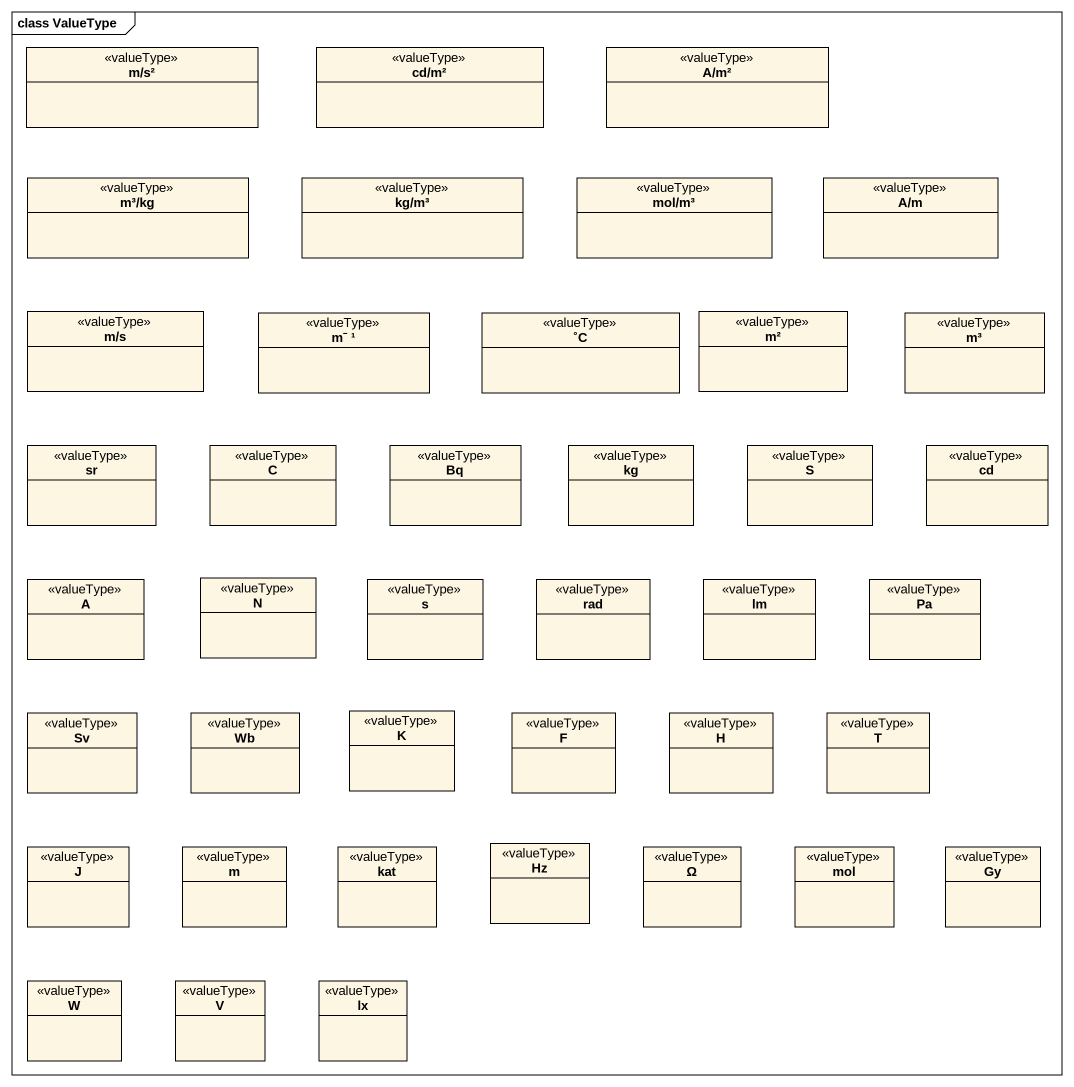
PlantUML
@startuml
mainframe class ValueType
hide circle
hide empty members
class "m/s²" as m_s <<valueType>>
class "cd/m²" as cd_m <<valueType>>
class "A/m²" as A_m <<valueType>>
class "m³/kg" as m_kg <<valueType>>
class "kg/m³" as kg_m <<valueType>>
class "mol/m³" as mol_m <<valueType>>
class "A/m" as A_m_2 <<valueType>>
class "m/s" as m_s_2 <<valueType>>
class "mˉ ¹" as mˉ <<valueType>>
class "˚C" as C <<valueType>>
class "m²" as m <<valueType>>
class "m³" as m_2 <<valueType>>
class sr <<valueType>>
class "C" as C_2 <<valueType>>
class Bq <<valueType>>
class kg <<valueType>>
class S <<valueType>>
class cd <<valueType>>
class A <<valueType>>
class N <<valueType>>
class s <<valueType>>
class rad <<valueType>>
class lm <<valueType>>
class Pa <<valueType>>
class Sv <<valueType>>
class Wb <<valueType>>
class K <<valueType>>
class F <<valueType>>
class H <<valueType>>
class T <<valueType>>
class J <<valueType>>
class "m" as m_3 <<valueType>>
class kat <<valueType>>
class Hz <<valueType>>
class Ω <<valueType>>
class mol <<valueType>>
class Gy <<valueType>>
class W <<valueType>>
class V <<valueType>>
class lx <<valueType>>
@enduml
